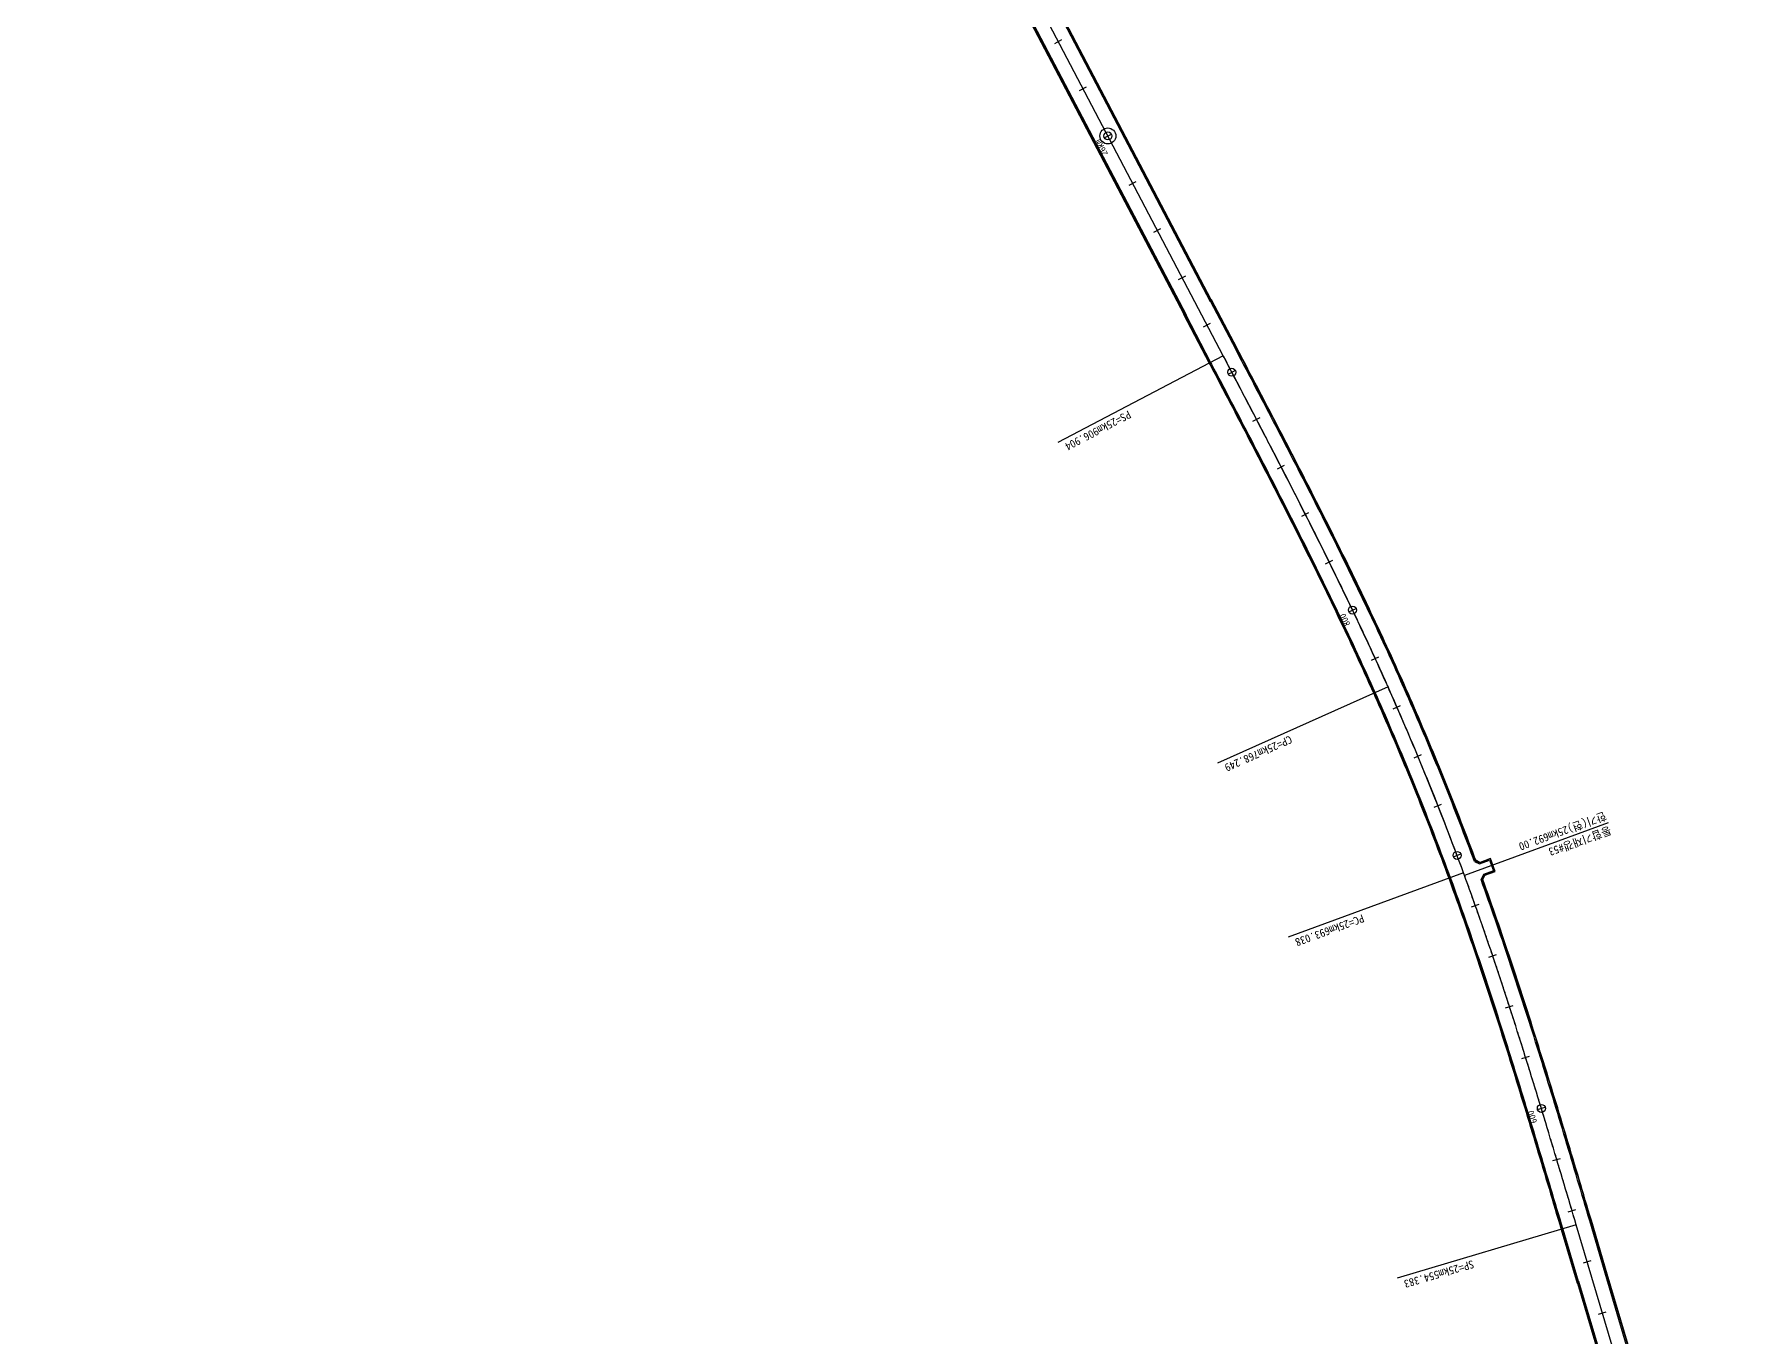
# Model space of a CAD drawing. Header units: millimetres. Extents: x 191137 to 192028, y 543444 to 545391.
# Drawn here: x 191340 to 191977, y 543928 to 544416 of the extents above; entities that cross this region are included whole.
import ezdxf

# ---------------------------------------------------------------- set-up
doc = ezdxf.new("R2010")
doc.units = ezdxf.units.MM
for name, color, linetype in [('A-01-2__km측점심볼', 7, 'Continuous'), ('A-01-2__곡선제원문자', 7, 'Continuous'), ('A-01-2__곡선제원인출선', 7, 'Continuous'), ('A-01-2__보조측점심볼', 7, 'Continuous'), ('A-01-2__선형', 7, 'Continuous'), ('A-01-2__선형중심선', 7, 'Continuous'), ('A-01-2__주측점심볼', 7, 'Continuous'), ('A-01-2__측점문자', 7, 'Continuous'), ('CS-CONC-MAJR', 2, 'Continuous'), ('CS-EXCV', 3, 'E-DIGLN01'), ('통합L', 1, 'Continuous'), ('통합기재갱hide', 1, 'Continuous'), ('통합기재갱T', 1, 'Continuous')]:
    doc.layers.add(name, color=color, linetype=linetype)
doc.styles.add('굴림체', font='GulimChe.ttf')
doc.linetypes.add('E-DIGLN01', pattern='A,0.9,-0.2,[19,kscals.shx,S=0.1,R=180,X=0,Y=0],0.9', length=2)

msp = doc.modelspace()

# ---------------------------------------------------------------- linework, layer by layer
at = {"layer": 'A-01-2__km측점심볼', "color": 1}
msp.add_circle((191743.09, 544377.98), 3, dxfattribs=at)
at = {"layer": 'A-01-2__곡선제원인출선', "color": 1}
for p, q in [((191786.34, 544295.54), (191724.35, 544263.02)), ((191848.14, 544171.45), (191784.23, 544142.89)), ((191876.45, 544101.78), (191810.74, 544077.66)), ((191918.73, 543969.75), (191851.63, 543949.81))]:
    msp.add_line(p, q, dxfattribs=at)
at = {"layer": 'A-01-2__보조측점심볼', "color": 1}
for p, q in [((191723.18, 544412.7), (191725.84, 544414.1)), ((191732.47, 544394.99), (191735.13, 544396.39)), ((191741.76, 544377.28), (191744.42, 544378.68)), ((191751.05, 544359.57), (191753.71, 544360.96)), ((191760.34, 544341.86), (191763, 544343.25)), ((191769.63, 544324.15), (191772.29, 544325.54)), ((191778.92, 544306.44), (191781.58, 544307.83)), ((191788.21, 544288.73), (191790.87, 544290.12)), ((191797.48, 544271.01), (191800.14, 544272.39)), ((191806.69, 544253.26), (191809.36, 544254.63)), ((191815.79, 544235.46), (191818.46, 544236.82)), ((191824.72, 544217.59), (191827.41, 544218.91)), ((191833.45, 544199.61), (191836.16, 544200.91)), ((191841.93, 544181.52), (191844.66, 544182.78)), ((191850.1, 544163.3), (191852.85, 544164.5)), ((191857.95, 544144.93), (191860.72, 544146.09)), ((191865.46, 544126.42), (191868.25, 544127.53)), ((191872.63, 544107.78), (191875.44, 544108.84)), ((191879.46, 544089.02), (191882.29, 544090.02)), ((191885.99, 544070.13), (191888.83, 544071.09)), ((191892.25, 544051.16), (191895.11, 544052.09)), ((191898.31, 544032.12), (191901.17, 544033.01)), ((191904.2, 544013.01), (191907.07, 544013.89)), ((191909.97, 543993.87), (191912.85, 543994.73)), ((191915.69, 543974.71), (191918.56, 543975.57)), ((191921.39, 543955.54), (191924.26, 543956.39)), ((191927.08, 543936.37), (191929.96, 543937.22))]:
    msp.add_line(p, q, dxfattribs=at)
at = {"layer": 'A-01-2__선형', "color": 1}
for p, q in [((191786.34, 544295.54), (191340.42, 545145.62)), ((191942.3, 543890.45), (191918.73, 543969.75))]:
    msp.add_line(p, q, dxfattribs=at)
for points in [[(191786.34, 544295.54), (191786.8, 544294.65), (191787.27, 544293.76), (191787.73, 544292.88), (191788.19, 544291.99), (191788.66, 544291.11), (191789.12, 544290.22), (191789.59, 544289.34), (191790.05, 544288.45), (191790.52, 544287.57), (191790.98, 544286.68), (191791.44, 544285.79), (191791.91, 544284.91), (191792.37, 544284.02), (191792.84, 544283.14), (191793.3, 544282.25), (191793.76, 544281.36), (191794.23, 544280.48), (191794.69, 544279.59), (191795.16, 544278.71), (191795.62, 544277.82), (191796.08, 544276.93), (191796.55, 544276.05), (191797.01, 544275.16), (191797.47, 544274.28), (191797.93, 544273.39), (191798.4, 544272.5), (191798.86, 544271.62), (191799.32, 544270.73), (191799.78, 544269.84), (191800.25, 544268.96), (191800.71, 544268.07), (191801.17, 544267.18), (191801.63, 544266.29), (191802.09, 544265.41), (191802.55, 544264.52), (191803.01, 544263.63), (191803.47, 544262.74), (191803.93, 544261.86), (191804.4, 544260.97), (191804.86, 544260.08), (191805.31, 544259.19), (191805.77, 544258.3), (191806.23, 544257.42), (191806.69, 544256.53), (191807.15, 544255.64), (191807.61, 544254.75), (191808.07, 544253.86), (191808.53, 544252.97), (191808.98, 544252.08), (191809.44, 544251.19), (191809.9, 544250.31), (191810.36, 544249.42), (191810.81, 544248.53), (191811.27, 544247.64), (191811.72, 544246.75), (191812.18, 544245.86), (191812.63, 544244.97), (191813.09, 544244.07), (191813.54, 544243.18), (191814, 544242.29), (191814.45, 544241.4), (191814.91, 544240.51), (191815.36, 544239.62), (191815.81, 544238.73), (191816.26, 544237.84), (191816.72, 544236.94), (191817.17, 544236.05), (191817.62, 544235.16), (191818.07, 544234.27), (191818.52, 544233.37), (191818.97, 544232.48), (191819.42, 544231.59), (191819.87, 544230.69), (191820.32, 544229.8), (191820.77, 544228.91), (191821.21, 544228.01), (191821.66, 544227.12), (191822.11, 544226.22), (191822.55, 544225.33), (191823, 544224.43), (191823.45, 544223.54), (191823.89, 544222.64), (191824.34, 544221.75), (191824.78, 544220.85), (191825.22, 544219.96), (191825.67, 544219.06), (191826.11, 544218.16), (191826.55, 544217.27), (191826.99, 544216.37), (191827.43, 544215.47), (191827.88, 544214.57), (191828.32, 544213.68), (191828.75, 544212.78), (191829.19, 544211.88), (191829.63, 544210.98), (191830.07, 544210.08), (191830.51, 544209.18), (191830.94, 544208.28), (191831.38, 544207.38), (191831.82, 544206.48), (191832.25, 544205.58), (191832.69, 544204.68), (191833.12, 544203.78), (191833.55, 544202.88), (191833.98, 544201.98), (191834.42, 544201.07), (191834.85, 544200.17), (191835.28, 544199.27), (191835.71, 544198.37), (191836.14, 544197.46), (191836.57, 544196.56), (191836.99, 544195.66), (191837.42, 544194.75), (191837.85, 544193.85), (191838.27, 544192.94), (191838.7, 544192.04), (191839.12, 544191.13), (191839.55, 544190.23), (191839.97, 544189.32), (191840.39, 544188.42), (191840.82, 544187.51), (191841.24, 544186.6), (191841.66, 544185.69), (191842.08, 544184.79), (191842.5, 544183.88), (191842.92, 544182.97), (191843.33, 544182.06), (191843.75, 544181.15), (191844.17, 544180.24), (191844.58, 544179.33), (191845, 544178.42), (191845.41, 544177.51), (191845.82, 544176.6), (191846.23, 544175.69), (191846.65, 544174.78), (191847.06, 544173.87), (191847.47, 544172.96), (191847.87, 544172.04), (191848.14, 544171.45)], [(191918.73, 543969.75), (191918.44, 543970.71), (191918.16, 543971.67), (191917.87, 543972.63), (191917.59, 543973.59), (191917.3, 543974.55), (191917.02, 543975.51), (191916.73, 543976.46), (191916.45, 543977.42), (191916.16, 543978.38), (191915.88, 543979.34), (191915.59, 543980.3), (191915.31, 543981.26), (191915.02, 543982.22), (191914.74, 543983.17), (191914.45, 543984.13), (191914.16, 543985.09), (191913.88, 543986.05), (191913.59, 543987.01), (191913.31, 543987.97), (191913.02, 543988.92), (191912.73, 543989.88), (191912.45, 543990.84), (191912.16, 543991.8), (191911.87, 543992.76), (191911.59, 543993.71), (191911.3, 543994.67), (191911.01, 543995.63), (191910.73, 543996.59), (191910.44, 543997.55), (191910.15, 543998.5), (191909.86, 543999.46), (191909.58, 544000.42), (191909.29, 544001.38), (191909, 544002.33), (191908.71, 544003.29), (191908.42, 544004.25), (191908.13, 544005.21), (191907.84, 544006.16), (191907.55, 544007.12), (191907.26, 544008.08), (191906.97, 544009.03), (191906.68, 544009.99), (191906.39, 544010.95), (191906.1, 544011.9), (191905.81, 544012.86), (191905.52, 544013.82), (191905.23, 544014.77), (191904.94, 544015.73), (191904.64, 544016.69), (191904.35, 544017.64), (191904.06, 544018.6), (191903.77, 544019.56), (191903.47, 544020.51), (191903.18, 544021.47), (191902.88, 544022.42), (191902.59, 544023.38), (191902.29, 544024.33), (191902, 544025.29), (191901.7, 544026.24), (191901.41, 544027.2), (191901.11, 544028.16), (191900.81, 544029.11), (191900.52, 544030.06), (191900.22, 544031.02), (191899.92, 544031.97), (191899.62, 544032.93), (191899.32, 544033.88), (191899.03, 544034.84), (191898.73, 544035.79), (191898.43, 544036.75), (191898.13, 544037.7), (191897.82, 544038.65), (191897.52, 544039.61), (191897.22, 544040.56), (191896.92, 544041.51), (191896.62, 544042.47), (191896.31, 544043.42), (191896.01, 544044.37), (191895.7, 544045.32), (191895.4, 544046.28), (191895.1, 544047.23), (191894.79, 544048.18), (191894.48, 544049.13), (191894.18, 544050.08), (191893.87, 544051.04), (191893.56, 544051.99), (191893.25, 544052.94), (191892.94, 544053.89), (191892.63, 544054.84), (191892.32, 544055.79), (191892.01, 544056.74), (191891.7, 544057.69), (191891.39, 544058.64), (191891.08, 544059.59), (191890.77, 544060.54), (191890.45, 544061.49), (191890.14, 544062.44), (191889.82, 544063.39), (191889.51, 544064.34), (191889.19, 544065.29), (191888.88, 544066.24), (191888.56, 544067.19), (191888.24, 544068.13), (191887.92, 544069.08), (191887.6, 544070.03), (191887.29, 544070.98), (191886.96, 544071.92), (191886.64, 544072.87), (191886.32, 544073.82), (191886, 544074.77), (191885.68, 544075.71), (191885.35, 544076.66), (191885.03, 544077.6), (191884.7, 544078.55), (191884.38, 544079.49), (191884.05, 544080.44), (191883.72, 544081.39), (191883.4, 544082.33), (191883.07, 544083.27), (191882.74, 544084.22), (191882.41, 544085.16), (191882.08, 544086.11), (191881.75, 544087.05), (191881.41, 544087.99), (191881.08, 544088.94), (191880.75, 544089.88), (191880.41, 544090.82), (191880.08, 544091.76), (191879.74, 544092.7), (191879.4, 544093.65), (191879.06, 544094.59), (191878.73, 544095.53), (191878.39, 544096.47), (191878.05, 544097.41), (191877.71, 544098.35), (191877.36, 544099.29), (191877.02, 544100.23), (191876.68, 544101.17), (191876.45, 544101.78)]]:
    msp.add_lwpolyline(points, dxfattribs=at)
msp.add_arc((190843.82, 543722.73), 1100, 20.15701, 24.07449, dxfattribs=at)
at = {"layer": 'A-01-2__선형중심선', "color": 1}
for p, q in [((191786.34, 544295.54), (191340.42, 545145.62)), ((191786.64, 544294.96), (191786.34, 544295.54)), ((191787.57, 544293.18), (191786.64, 544294.96)), ((191788.5, 544291.41), (191787.57, 544293.18)), ((191789.43, 544289.64), (191788.5, 544291.41)), ((191790.36, 544287.87), (191789.43, 544289.64)), ((191791.28, 544286.1), (191790.36, 544287.87)), ((191792.21, 544284.33), (191791.28, 544286.1)), ((191793.14, 544282.56), (191792.21, 544284.33)), ((191794.07, 544280.78), (191793.14, 544282.56)), ((191795, 544279.01), (191794.07, 544280.78)), ((191795.92, 544277.24), (191795, 544279.01)), ((191796.85, 544275.47), (191795.92, 544277.24)), ((191797.77, 544273.69), (191796.85, 544275.47)), ((191798.7, 544271.92), (191797.77, 544273.69)), ((191799.62, 544270.15), (191798.7, 544271.92)), ((191800.55, 544268.37), (191799.62, 544270.15)), ((191801.47, 544266.6), (191800.55, 544268.37)), ((191802.39, 544264.83), (191801.47, 544266.6)), ((191803.32, 544263.05), (191802.39, 544264.83)), ((191804.24, 544261.28), (191803.32, 544263.05)), ((191805.16, 544259.5), (191804.24, 544261.28)), ((191806.08, 544257.72), (191805.16, 544259.5)), ((191806.99, 544255.95), (191806.08, 544257.72)), ((191807.91, 544254.17), (191806.99, 544255.95)), ((191808.83, 544252.39), (191807.91, 544254.17)), ((191809.74, 544250.61), (191808.83, 544252.39)), ((191810.65, 544248.83), (191809.74, 544250.61)), ((191811.57, 544247.05), (191810.65, 544248.83)), ((191812.48, 544245.27), (191811.57, 544247.05)), ((191813.39, 544243.49), (191812.48, 544245.27)), ((191814.3, 544241.71), (191813.39, 544243.49)), ((191815.2, 544239.93), (191814.3, 544241.71)), ((191816.11, 544238.14), (191815.2, 544239.93)), ((191817.01, 544236.36), (191816.11, 544238.14)), ((191817.91, 544234.57), (191817.01, 544236.36)), ((191818.81, 544232.79), (191817.91, 544234.57)), ((191819.71, 544231), (191818.81, 544232.79)), ((191820.61, 544229.22), (191819.71, 544231)), ((191821.51, 544227.43), (191820.61, 544229.22)), ((191822.4, 544225.64), (191821.51, 544227.43)), ((191823.29, 544223.85), (191822.4, 544225.64)), ((191824.18, 544222.06), (191823.29, 544223.85)), ((191825.07, 544220.26), (191824.18, 544222.06)), ((191825.96, 544218.47), (191825.07, 544220.26)), ((191826.84, 544216.68), (191825.96, 544218.47)), ((191827.72, 544214.88), (191826.84, 544216.68)), ((191828.6, 544213.09), (191827.72, 544214.88)), ((191829.48, 544211.29), (191828.6, 544213.09)), ((191830.36, 544209.49), (191829.48, 544211.29)), ((191831.23, 544207.69), (191830.36, 544209.49)), ((191832.1, 544205.89), (191831.23, 544207.69)), ((191832.97, 544204.09), (191832.1, 544205.89)), ((191833.84, 544202.29), (191832.97, 544204.09)), ((191834.7, 544200.48), (191833.84, 544202.29)), ((191835.56, 544198.68), (191834.7, 544200.48)), ((191836.42, 544196.87), (191835.56, 544198.68)), ((191837.27, 544195.06), (191836.42, 544196.87)), ((191838.13, 544193.26), (191837.27, 544195.06)), ((191838.98, 544191.45), (191838.13, 544193.26)), ((191839.83, 544189.63), (191838.98, 544191.45)), ((191840.67, 544187.82), (191839.83, 544189.63)), ((191841.51, 544186.01), (191840.67, 544187.82)), ((191842.35, 544184.19), (191841.51, 544186.01)), ((191843.19, 544182.38), (191842.35, 544184.19)), ((191844.02, 544180.56), (191843.19, 544182.38)), ((191844.85, 544178.74), (191844.02, 544180.56)), ((191845.68, 544176.92), (191844.85, 544178.74)), ((191846.5, 544175.09), (191845.68, 544176.92)), ((191847.32, 544173.27), (191846.5, 544175.09)), ((191848.14, 544171.45), (191847.32, 544173.27)), ((191848.63, 544170.34), (191848.14, 544171.45)), ((191849.45, 544168.51), (191848.63, 544170.34)), ((191850.26, 544166.68), (191849.45, 544168.51)), ((191851.06, 544164.85), (191850.26, 544166.68)), ((191851.86, 544163.02), (191851.06, 544164.85)), ((191852.66, 544161.19), (191851.86, 544163.02)), ((191853.46, 544159.35), (191852.66, 544161.19)), ((191854.25, 544157.52), (191853.46, 544159.35)), ((191855.04, 544155.68), (191854.25, 544157.52)), ((191855.82, 544153.84), (191855.04, 544155.68)), ((191856.61, 544152), (191855.82, 544153.84)), ((191857.39, 544150.16), (191856.61, 544152)), ((191858.16, 544148.31), (191857.39, 544150.16)), ((191858.93, 544146.47), (191858.16, 544148.31)), ((191859.7, 544144.62), (191858.93, 544146.47)), ((191860.47, 544142.77), (191859.7, 544144.62)), ((191861.23, 544140.92), (191860.47, 544142.77)), ((191861.99, 544139.07), (191861.23, 544140.92)), ((191862.74, 544137.22), (191861.99, 544139.07)), ((191863.5, 544135.37), (191862.74, 544137.22)), ((191864.24, 544133.51), (191863.5, 544135.37)), ((191864.99, 544131.66), (191864.24, 544133.51)), ((191865.73, 544129.8), (191864.99, 544131.66)), ((191866.47, 544127.94), (191865.73, 544129.8)), ((191867.2, 544126.08), (191866.47, 544127.94)), ((191867.94, 544124.22), (191867.2, 544126.08)), ((191868.66, 544122.36), (191867.94, 544124.22)), ((191869.39, 544120.49), (191868.66, 544122.36)), ((191870.11, 544118.63), (191869.39, 544120.49)), ((191870.83, 544116.76), (191870.11, 544118.63)), ((191871.54, 544114.89), (191870.83, 544116.76)), ((191872.25, 544113.02), (191871.54, 544114.89)), ((191872.96, 544111.15), (191872.25, 544113.02)), ((191873.67, 544109.28), (191872.96, 544111.15)), ((191874.37, 544107.41), (191873.67, 544109.28)), ((191875.07, 544105.53), (191874.37, 544107.41)), ((191875.76, 544103.66), (191875.07, 544105.53)), ((191876.45, 544101.78), (191875.76, 544103.66)), ((191876.68, 544101.17), (191876.45, 544101.78)), ((191877.36, 544099.29), (191876.68, 544101.17)), ((191878.05, 544097.41), (191877.36, 544099.29)), ((191878.73, 544095.53), (191878.05, 544097.41)), ((191879.4, 544093.65), (191878.73, 544095.53)), ((191880.08, 544091.76), (191879.4, 544093.65)), ((191880.75, 544089.88), (191880.08, 544091.76)), ((191881.41, 544087.99), (191880.75, 544089.88)), ((191882.08, 544086.11), (191881.41, 544087.99)), ((191882.74, 544084.22), (191882.08, 544086.11)), ((191883.4, 544082.33), (191882.74, 544084.22)), ((191884.05, 544080.44), (191883.4, 544082.33)), ((191884.7, 544078.55), (191884.05, 544080.44)), ((191885.35, 544076.66), (191884.7, 544078.55)), ((191886, 544074.77), (191885.35, 544076.66)), ((191886.64, 544072.87), (191886, 544074.77)), ((191887.29, 544070.98), (191886.64, 544072.87)), ((191887.92, 544069.08), (191887.29, 544070.98)), ((191888.56, 544067.19), (191887.92, 544069.08)), ((191889.19, 544065.29), (191888.56, 544067.19)), ((191889.82, 544063.39), (191889.19, 544065.29)), ((191890.45, 544061.49), (191889.82, 544063.39)), ((191891.08, 544059.59), (191890.45, 544061.49)), ((191891.7, 544057.69), (191891.08, 544059.59)), ((191892.32, 544055.79), (191891.7, 544057.69)), ((191892.94, 544053.89), (191892.32, 544055.79)), ((191893.56, 544051.99), (191892.94, 544053.89)), ((191894.18, 544050.08), (191893.56, 544051.99)), ((191894.79, 544048.18), (191894.18, 544050.08)), ((191895.4, 544046.28), (191894.79, 544048.18)), ((191896.01, 544044.37), (191895.4, 544046.28)), ((191896.62, 544042.47), (191896.01, 544044.37)), ((191897.22, 544040.56), (191896.62, 544042.47)), ((191897.82, 544038.65), (191897.22, 544040.56)), ((191898.43, 544036.75), (191897.82, 544038.65)), ((191899.03, 544034.84), (191898.43, 544036.75)), ((191899.62, 544032.93), (191899.03, 544034.84)), ((191900.22, 544031.02), (191899.62, 544032.93)), ((191900.81, 544029.11), (191900.22, 544031.02)), ((191901.41, 544027.2), (191900.81, 544029.11)), ((191902, 544025.29), (191901.41, 544027.2)), ((191902.59, 544023.38), (191902, 544025.29)), ((191903.18, 544021.47), (191902.59, 544023.38)), ((191903.77, 544019.56), (191903.18, 544021.47)), ((191904.35, 544017.64), (191903.77, 544019.56)), ((191904.94, 544015.73), (191904.35, 544017.64)), ((191905.52, 544013.82), (191904.94, 544015.73)), ((191906.1, 544011.9), (191905.52, 544013.82)), ((191906.68, 544009.99), (191906.1, 544011.9)), ((191907.26, 544008.08), (191906.68, 544009.99)), ((191907.84, 544006.16), (191907.26, 544008.08)), ((191908.42, 544004.25), (191907.84, 544006.16)), ((191909, 544002.33), (191908.42, 544004.25)), ((191909.58, 544000.42), (191909, 544002.33)), ((191910.15, 543998.5), (191909.58, 544000.42)), ((191910.73, 543996.59), (191910.15, 543998.5)), ((191911.3, 543994.67), (191910.73, 543996.59)), ((191911.87, 543992.76), (191911.3, 543994.67)), ((191912.45, 543990.84), (191911.87, 543992.76)), ((191913.02, 543988.92), (191912.45, 543990.84)), ((191913.59, 543987.01), (191913.02, 543988.92)), ((191914.16, 543985.09), (191913.59, 543987.01)), ((191914.74, 543983.17), (191914.16, 543985.09)), ((191915.31, 543981.26), (191914.74, 543983.17)), ((191915.88, 543979.34), (191915.31, 543981.26)), ((191916.45, 543977.42), (191915.88, 543979.34)), ((191917.02, 543975.51), (191916.45, 543977.42)), ((191917.59, 543973.59), (191917.02, 543975.51)), ((191918.16, 543971.67), (191917.59, 543973.59)), ((191918.73, 543969.75), (191918.16, 543971.67)), ((191942.3, 543890.45), (191918.73, 543969.75))]:
    msp.add_line(p, q, dxfattribs=at)
at = {"layer": 'A-01-2__주측점심볼', "color": 1}
for centre in [(191743.09, 544377.98), (191789.54, 544289.42), (191834.81, 544200.26), (191874.03, 544108.31), (191905.63, 544013.45)]:
    msp.add_circle(centre, 1.5, dxfattribs=at)
at = {"layer": 'CS-CONC-MAJR', "flags": 128}
for points in [[(191688.09, 544471.65), (191772.4, 544310.92), (191772.31, 544310.87), (191781.64, 544293.07), (191781.95, 544292.49), (191782.88, 544290.72), (191783.8, 544288.95), (191784.73, 544287.18), (191785.66, 544285.41), (191786.59, 544283.64), (191787.52, 544281.87), (191788.45, 544280.1), (191789.37, 544278.33), (191790.3, 544276.56), (191791.23, 544274.79), (191792.15, 544273.01), (191793.08, 544271.24), (191794, 544269.47), (191794.92, 544267.7), (191795.85, 544265.93), (191796.77, 544264.16), (191797.69, 544262.38), (191798.61, 544260.61), (191799.53, 544258.84), (191800.45, 544257.06), (191801.37, 544255.29), (191802.28, 544253.52), (191803.2, 544251.74), (191804.11, 544249.97), (191805.03, 544248.19), (191805.94, 544246.42), (191806.85, 544244.64), (191807.76, 544242.86), (191808.67, 544241.08), (191809.57, 544239.31), (191810.48, 544237.53), (191811.38, 544235.75), (191812.28, 544233.97), (191813.18, 544232.19), (191814.08, 544230.41), (191814.98, 544228.62), (191815.87, 544226.84), (191816.77, 544225.06), (191817.66, 544223.27), (191818.55, 544221.49), (191819.44, 544219.7), (191820.32, 544217.91), (191821.2, 544216.13), (191822.09, 544214.34), (191822.97, 544212.55), (191823.84, 544210.76), (191824.72, 544208.97), (191825.59, 544207.17), (191826.46, 544205.38), (191827.33, 544203.59), (191828.19, 544201.79), (191829.06, 544200), (191829.92, 544198.2), (191830.78, 544196.4), (191831.63, 544194.6), (191832.48, 544192.8), (191833.33, 544191), (191834.18, 544189.2), (191835.02, 544187.39), (191835.87, 544185.59), (191836.7, 544183.78), (191837.54, 544181.97), (191838.37, 544180.16), (191839.2, 544178.35), (191840.03, 544176.54), (191840.85, 544174.73), (191841.67, 544172.91), (191842.49, 544171.1), (191843.3, 544169.28), (191843.79, 544168.18), (191844.6, 544166.36), (191845.41, 544164.54), (191846.21, 544162.72), (191847.01, 544160.9), (191847.8, 544159.07), (191848.59, 544157.25), (191849.38, 544155.42), (191850.17, 544153.59), (191850.95, 544151.76), (191851.73, 544149.93), (191852.5, 544148.1), (191853.27, 544146.26), (191854.04, 544144.43), (191854.81, 544142.59), (191855.57, 544140.75), (191856.33, 544138.91), (191857.08, 544137.07), (191857.83, 544135.22), (191858.58, 544133.38), (191859.33, 544131.53), (191860.07, 544129.69), (191860.81, 544127.84), (191861.54, 544125.99), (191862.27, 544124.14), (191863, 544122.29), (191863.73, 544120.43), (191864.45, 544118.58), (191865.17, 544116.72), (191865.88, 544114.86), (191866.59, 544113), (191867.3, 544111.14), (191868, 544109.28), (191868.71, 544107.42), (191869.4, 544105.56), (191870.1, 544103.69), (191870.79, 544101.82), (191871.48, 544099.95), (191871.7, 544099.34), (191872.38, 544097.47), (191873.06, 544095.6), (191873.74, 544093.73), (191874.41, 544091.86), (191875.08, 544089.98), (191875.75, 544088.11), (191876.42, 544086.23), (191877.08, 544084.35), (191877.73, 544082.47), (191878.39, 544080.59), (191879.04, 544078.71), (191879.69, 544076.82), (191880.34, 544074.94), (191880.98, 544073.06), (191881.62, 544071.17), (191882.26, 544069.28), (191882.9, 544067.39), (191883.53, 544065.5), (191884.17, 544063.61), (191884.79, 544061.72), (191885.42, 544059.83), (191886.04, 544057.94), (191886.67, 544056.04), (191887.29, 544054.15), (191887.9, 544052.25), (191888.52, 544050.36), (191889.13, 544048.46), (191889.74, 544046.56), (191890.35, 544044.66), (191890.96, 544042.76), (191891.56, 544040.86), (191892.17, 544038.96), (191892.77, 544037.06), (191893.37, 544035.16), (191893.97, 544033.25), (191894.56, 544031.35), (191895.16, 544029.44), (191895.75, 544027.54), (191896.34, 544025.63), (191896.93, 544023.73), (191897.52, 544021.82), (191898.11, 544019.91), (191898.7, 544018), (191899.28, 544016.09), (191899.87, 544014.18), (191900.45, 544012.27), (191901.03, 544010.36), (191901.61, 544008.45), (191902.19, 544006.54), (191902.77, 544004.63), (191903.35, 544002.72), (191903.92, 544000.81), (191904.5, 543998.89), (191905.08, 543996.98), (191905.65, 543995.07), (191906.22, 543993.15), (191906.8, 543991.24), (191907.37, 543989.32), (191907.94, 543987.41), (191908.51, 543985.49), (191909.08, 543983.58), (191909.66, 543981.66), (191910.23, 543979.74), (191910.8, 543977.83), (191911.37, 543975.91), (191911.94, 543974), (191912.51, 543972.08), (191913.08, 543970.16), (191913.65, 543968.24), (191919.45, 543948.71), (191919.55, 543948.73), (191931.51, 543908.47)], [(191688.2, 544470.57), (191771.86, 544311.09), (191771.77, 544311.04), (191781.29, 544292.89), (191781.59, 544292.31), (191782.52, 544290.54), (191783.45, 544288.77), (191784.38, 544287), (191785.31, 544285.22), (191786.24, 544283.45), (191787.16, 544281.68), (191788.09, 544279.91), (191789.02, 544278.14), (191789.94, 544276.37), (191790.87, 544274.6), (191791.8, 544272.83), (191792.72, 544271.06), (191793.65, 544269.29), (191794.57, 544267.51), (191795.49, 544265.74), (191796.41, 544263.97), (191797.34, 544262.2), (191798.26, 544260.43), (191799.18, 544258.65), (191800.09, 544256.88), (191801.01, 544255.11), (191801.93, 544253.33), (191802.84, 544251.56), (191803.76, 544249.78), (191804.67, 544248.01), (191805.58, 544246.23), (191806.49, 544244.46), (191807.4, 544242.68), (191808.31, 544240.9), (191809.22, 544239.12), (191810.12, 544237.35), (191811.02, 544235.57), (191811.92, 544233.79), (191812.82, 544232.01), (191813.72, 544230.23), (191814.62, 544228.44), (191815.51, 544226.66), (191816.41, 544224.88), (191817.3, 544223.09), (191818.19, 544221.31), (191819.08, 544219.52), (191819.96, 544217.74), (191820.85, 544215.95), (191821.73, 544214.16), (191822.61, 544212.37), (191823.48, 544210.58), (191824.36, 544208.79), (191825.23, 544207), (191826.1, 544205.21), (191826.97, 544203.41), (191827.83, 544201.62), (191828.7, 544199.82), (191829.56, 544198.03), (191830.41, 544196.23), (191831.27, 544194.43), (191832.12, 544192.63), (191832.97, 544190.83), (191833.82, 544189.03), (191834.66, 544187.22), (191835.5, 544185.42), (191836.34, 544183.61), (191837.18, 544181.8), (191838.01, 544180), (191838.84, 544178.19), (191839.66, 544176.38), (191840.49, 544174.56), (191841.31, 544172.75), (191842.12, 544170.94), (191842.94, 544169.12), (191843.43, 544168.02), (191844.24, 544166.2), (191845.04, 544164.38), (191845.84, 544162.56), (191846.64, 544160.74), (191847.43, 544158.91), (191848.23, 544157.09), (191849.01, 544155.26), (191849.8, 544153.43), (191850.58, 544151.6), (191851.36, 544149.77), (191852.13, 544147.94), (191852.9, 544146.11), (191853.67, 544144.27), (191854.44, 544142.43), (191855.2, 544140.6), (191855.96, 544138.76), (191856.71, 544136.92), (191857.46, 544135.07), (191858.21, 544133.23), (191858.96, 544131.38), (191859.7, 544129.54), (191860.44, 544127.69), (191861.17, 544125.84), (191861.9, 544123.99), (191862.63, 544122.14), (191863.35, 544120.29), (191864.07, 544118.43), (191864.79, 544116.58), (191865.51, 544114.72), (191866.22, 544112.86), (191866.93, 544111), (191867.63, 544109.14), (191868.33, 544107.28), (191869.03, 544105.42), (191869.72, 544103.55), (191870.41, 544101.68), (191871.1, 544099.82), (191871.32, 544099.21), (191872.01, 544097.34), (191872.69, 544095.47), (191873.36, 544093.59), (191874.04, 544091.72), (191874.71, 544089.85), (191875.37, 544087.97), (191876.04, 544086.1), (191876.7, 544084.22), (191877.36, 544082.34), (191878.01, 544080.46), (191878.66, 544078.58), (191879.31, 544076.69), (191879.96, 544074.81), (191880.6, 544072.93), (191881.25, 544071.04), (191881.88, 544069.15), (191882.52, 544067.27), (191883.15, 544065.38), (191883.79, 544063.49), (191884.41, 544061.6), (191885.04, 544059.7), (191885.66, 544057.81), (191886.29, 544055.92), (191886.91, 544054.02), (191887.52, 544052.13), (191888.14, 544050.23), (191888.75, 544048.33), (191889.36, 544046.44), (191889.97, 544044.54), (191890.58, 544042.64), (191891.18, 544040.74), (191891.79, 544038.84), (191892.39, 544036.94), (191892.99, 544035.04), (191893.59, 544033.13), (191894.18, 544031.23), (191894.78, 544029.32), (191895.37, 544027.42), (191895.96, 544025.51), (191896.55, 544023.61), (191897.14, 544021.7), (191897.73, 544019.79), (191898.32, 544017.89), (191898.9, 544015.98), (191899.48, 544014.07), (191900.07, 544012.16), (191900.65, 544010.25), (191901.23, 544008.34), (191901.81, 544006.43), (191902.39, 544004.51), (191902.96, 544002.6), (191903.54, 544000.69), (191904.12, 543998.78), (191904.69, 543996.86), (191905.27, 543994.95), (191905.84, 543993.04), (191906.41, 543991.12), (191906.99, 543989.21), (191907.56, 543987.29), (191908.13, 543985.38), (191908.7, 543983.46), (191909.27, 543981.55), (191909.84, 543979.63), (191910.41, 543977.71), (191910.98, 543975.8), (191911.55, 543973.88), (191912.12, 543971.96), (191912.69, 543970.05), (191913.26, 543968.13), (191919.18, 543948.21), (191919.28, 543948.24), (191931.02, 543908.74)], [(191880.54, 544106.01), (191880.03, 544107.38), (191879.33, 544109.26), (191878.63, 544111.14), (191877.92, 544113.03), (191877.21, 544114.9), (191876.5, 544116.78), (191875.78, 544118.66), (191875.06, 544120.54), (191874.33, 544122.41), (191873.6, 544124.28), (191872.87, 544126.15), (191872.14, 544128.02), (191871.4, 544129.89), (191870.65, 544131.76), (191869.91, 544133.63), (191869.16, 544135.49), (191868.41, 544137.36), (191867.65, 544139.22), (191866.89, 544141.08), (191866.13, 544142.94), (191865.37, 544144.8), (191864.6, 544146.65), (191863.82, 544148.51), (191863.05, 544150.36), (191862.27, 544152.21), (191861.49, 544154.07), (191860.7, 544155.92), (191859.91, 544157.76), (191859.12, 544159.61), (191858.32, 544161.46), (191857.52, 544163.3), (191856.72, 544165.14), (191855.91, 544166.98), (191855.1, 544168.82), (191854.29, 544170.66), (191853.48, 544172.5), (191852.98, 544173.61), (191852.16, 544175.44), (191851.33, 544177.27), (191850.51, 544179.1), (191849.68, 544180.93), (191848.84, 544182.76), (191848.01, 544184.59), (191847.17, 544186.41), (191846.32, 544188.24), (191845.48, 544190.06), (191844.63, 544191.88), (191843.78, 544193.7), (191842.92, 544195.51), (191842.07, 544197.33), (191841.21, 544199.14), (191840.35, 544200.96), (191839.48, 544202.77), (191838.61, 544204.58), (191837.75, 544206.39), (191836.87, 544208.2), (191836, 544210), (191835.12, 544211.81), (191834.24, 544213.61), (191833.36, 544215.42), (191832.48, 544217.22), (191831.6, 544219.02), (191830.71, 544220.82), (191829.82, 544222.62), (191828.93, 544224.41), (191828.04, 544226.21), (191827.14, 544228), (191826.25, 544229.8), (191825.35, 544231.59), (191824.45, 544233.38), (191823.55, 544235.17), (191822.65, 544236.96), (191821.74, 544238.75), (191820.84, 544240.54), (191819.93, 544242.33), (191819.02, 544244.11), (191818.11, 544245.9), (191817.2, 544247.68), (191816.28, 544249.47), (191815.37, 544251.25), (191814.46, 544253.03), (191813.54, 544254.81), (191812.62, 544256.6), (191811.7, 544258.38), (191810.78, 544260.16), (191809.86, 544261.93), (191808.94, 544263.71), (191808.02, 544265.49), (191807.1, 544267.27), (191806.17, 544269.04), (191805.25, 544270.82), (191804.32, 544272.6), (191803.4, 544274.37), (191802.47, 544276.15), (191801.55, 544277.92), (191800.62, 544279.69), (191799.69, 544281.47), (191798.76, 544283.24), (191797.84, 544285.01), (191796.91, 544286.79), (191795.98, 544288.56), (191795.05, 544290.33), (191794.12, 544292.1), (191793.19, 544293.87), (191792.26, 544295.65), (191791.33, 544297.42), (191791.03, 544298), (191781.69, 544315.79), (191781.61, 544315.75), (191714.53, 544443.62)], [(191941.48, 543911.44), (191929.52, 543951.7), (191929.61, 543951.73), (191923.81, 543971.26), (191923.24, 543973.18), (191922.67, 543975.1), (191922.1, 543977.02), (191921.53, 543978.93), (191920.96, 543980.85), (191920.39, 543982.77), (191919.81, 543984.69), (191919.24, 543986.6), (191918.67, 543988.52), (191918.1, 543990.44), (191917.53, 543992.36), (191916.95, 543994.27), (191916.38, 543996.19), (191915.8, 543998.11), (191915.23, 544000.03), (191914.65, 544001.94), (191914.07, 544003.86), (191913.5, 544005.78), (191912.92, 544007.7), (191912.34, 544009.61), (191911.76, 544011.53), (191911.17, 544013.45), (191910.59, 544015.36), (191910.01, 544017.28), (191909.42, 544019.19), (191908.83, 544021.11), (191908.24, 544023.02), (191907.65, 544024.94), (191907.06, 544026.85), (191906.47, 544028.77), (191905.88, 544030.68), (191905.28, 544032.6), (191904.68, 544034.51), (191904.08, 544036.42), (191903.48, 544038.33), (191902.88, 544040.25), (191902.27, 544042.16), (191901.67, 544044.07), (191901.06, 544045.98), (191900.45, 544047.89), (191899.84, 544049.8), (191899.22, 544051.71), (191898.6, 544053.62), (191897.98, 544055.53), (191897.36, 544057.44), (191896.74, 544059.34), (191896.11, 544061.25), (191895.49, 544063.16), (191894.85, 544065.06), (191894.22, 544066.96), (191893.59, 544068.87), (191892.95, 544070.77), (191892.31, 544072.67), (191891.66, 544074.57), (191891.02, 544076.48), (191890.37, 544078.38), (191889.72, 544080.27), (191889.06, 544082.17), (191888.4, 544084.07), (191887.74, 544085.97), (191887.08, 544087.86), (191886.41, 544089.76), (191885.74, 544091.65), (191885.07, 544093.54), (191884.39, 544095.43), (191883.71, 544097.32), (191883.03, 544099.21), (191883.02, 544099.24)]]:
    msp.add_lwpolyline(points, dxfattribs=at)
at = {"layer": 'CS-CONC-MAJR'}
for points in [[(191714.96, 544443.66), (191781.77, 544316.29), (191781.86, 544316.33), (191791.38, 544298.18), (191791.69, 544297.6), (191792.62, 544295.83), (191793.55, 544294.06), (191794.48, 544292.29), (191795.4, 544290.52), (191796.33, 544288.75), (191797.26, 544286.97), (191798.19, 544285.2), (191799.12, 544283.43), (191800.05, 544281.65), (191800.97, 544279.88), (191801.9, 544278.11), (191802.83, 544276.33), (191803.75, 544274.56), (191804.68, 544272.78), (191805.6, 544271.01), (191806.53, 544269.23), (191807.45, 544267.45), (191808.38, 544265.67), (191809.3, 544263.9), (191810.22, 544262.12), (191811.14, 544260.34), (191812.06, 544258.56), (191812.98, 544256.78), (191813.89, 544255), (191814.81, 544253.22), (191815.73, 544251.43), (191816.64, 544249.65), (191817.55, 544247.87), (191818.47, 544246.08), (191819.38, 544244.29), (191820.28, 544242.51), (191821.19, 544240.72), (191822.1, 544238.93), (191823, 544237.14), (191823.91, 544235.35), (191824.81, 544233.56), (191825.71, 544231.77), (191826.6, 544229.98), (191827.5, 544228.18), (191828.4, 544226.39), (191829.29, 544224.59), (191830.18, 544222.79), (191831.07, 544220.99), (191831.96, 544219.19), (191832.84, 544217.39), (191833.72, 544215.59), (191834.6, 544213.79), (191835.48, 544211.98), (191836.36, 544210.18), (191837.23, 544208.37), (191838.11, 544206.56), (191838.97, 544204.75), (191839.84, 544202.94), (191840.71, 544201.13), (191841.57, 544199.32), (191842.43, 544197.5), (191843.29, 544195.68), (191844.14, 544193.87), (191844.99, 544192.05), (191845.84, 544190.23), (191846.69, 544188.4), (191847.53, 544186.58), (191848.37, 544184.75), (191849.21, 544182.93), (191850.04, 544181.1), (191850.87, 544179.27), (191851.7, 544177.44), (191852.52, 544175.6), (191853.35, 544173.77), (191853.84, 544172.66), (191854.66, 544170.82), (191855.47, 544168.98), (191856.28, 544167.14), (191857.09, 544165.3), (191857.89, 544163.46), (191858.69, 544161.61), (191859.49, 544159.77), (191860.28, 544157.92), (191861.07, 544156.07), (191861.85, 544154.22), (191862.64, 544152.37), (191863.42, 544150.52), (191864.19, 544148.66), (191864.97, 544146.81), (191865.74, 544144.95), (191866.5, 544143.09), (191867.26, 544141.23), (191868.02, 544139.37), (191868.78, 544137.51), (191869.53, 544135.64), (191870.28, 544133.78), (191871.03, 544131.91), (191871.77, 544130.04), (191872.51, 544128.17), (191873.24, 544126.3), (191873.97, 544124.43), (191874.7, 544122.55), (191875.43, 544120.68), (191876.15, 544118.8), (191876.87, 544116.93), (191877.58, 544115.05), (191878.3, 544113.17), (191879, 544111.28), (191879.71, 544109.4), (191880.41, 544107.52), (191880.86, 544106.3)], [(191883.45, 544099.23), (191884.09, 544097.46), (191884.77, 544095.57), (191885.44, 544093.68), (191886.12, 544091.78), (191886.79, 544089.89), (191887.46, 544087.99), (191888.12, 544086.1), (191888.78, 544084.2), (191889.44, 544082.3), (191890.09, 544080.4), (191890.75, 544078.5), (191891.4, 544076.6), (191892.04, 544074.7), (191892.69, 544072.8), (191893.33, 544070.9), (191893.97, 544069), (191894.6, 544067.09), (191895.23, 544065.19), (191895.87, 544063.28), (191896.49, 544061.37), (191897.12, 544059.47), (191897.74, 544057.56), (191898.37, 544055.65), (191898.98, 544053.74), (191899.6, 544051.83), (191900.22, 544049.92), (191900.83, 544048.01), (191901.44, 544046.1), (191902.05, 544044.19), (191902.66, 544042.28), (191903.26, 544040.37), (191903.86, 544038.45), (191904.46, 544036.54), (191905.06, 544034.63), (191905.66, 544032.71), (191906.26, 544030.8), (191906.85, 544028.89), (191907.45, 544026.97), (191908.04, 544025.06), (191908.63, 544023.14), (191909.22, 544021.23), (191909.8, 544019.31), (191910.39, 544017.39), (191910.97, 544015.48), (191911.56, 544013.56), (191912.14, 544011.64), (191912.72, 544009.73), (191913.3, 544007.81), (191913.88, 544005.89), (191914.46, 544003.98), (191915.03, 544002.06), (191915.61, 544000.14), (191916.19, 543998.22), (191916.76, 543996.31), (191917.34, 543994.39), (191917.91, 543992.47), (191918.48, 543990.55), (191919.05, 543988.64), (191919.63, 543986.72), (191920.2, 543984.8), (191920.77, 543982.88), (191921.34, 543980.97), (191921.91, 543979.05), (191922.48, 543977.13), (191923.05, 543975.21), (191923.62, 543973.3), (191924.19, 543971.38), (191930.11, 543951.46), (191930.02, 543951.43), (191941.75, 543911.94)]]:
    msp.add_lwpolyline(points, dxfattribs=at)
at = {"layer": 'CS-CONC-MAJR', "linetype": 'Continuous', "ltscale": 0.02}
for points in [[(191880.54, 544106.01), (191882.46, 544105.11), (191886.25, 544106.5), (191887.69, 544102.55), (191883.9, 544101.17), (191883.02, 544099.24)], [(191883.45, 544099.23), (191884.22, 544100.91), (191888.19, 544102.36), (191886.51, 544106.96), (191882.54, 544105.51), (191880.86, 544106.3)]]:
    msp.add_lwpolyline(points, dxfattribs=at)
at = {"layer": 'CS-EXCV', "ltscale": 8, "flags": 128}
for points in [[(191688.13, 544470.26), (191771.59, 544311.17), (191771.5, 544311.12), (191781.11, 544292.8), (191781.42, 544292.22), (191782.34, 544290.44), (191783.27, 544288.67), (191784.2, 544286.9), (191785.13, 544285.13), (191786.06, 544283.36), (191786.99, 544281.59), (191787.91, 544279.82), (191788.84, 544278.05), (191789.77, 544276.28), (191790.69, 544274.51), (191791.62, 544272.74), (191792.54, 544270.97), (191793.47, 544269.19), (191794.39, 544267.42), (191795.31, 544265.65), (191796.24, 544263.88), (191797.16, 544262.11), (191798.08, 544260.33), (191799, 544258.56), (191799.92, 544256.79), (191800.83, 544255.01), (191801.75, 544253.24), (191802.67, 544251.47), (191803.58, 544249.69), (191804.49, 544247.92), (191805.4, 544246.14), (191806.31, 544244.37), (191807.22, 544242.59), (191808.13, 544240.81), (191809.04, 544239.03), (191809.94, 544237.26), (191810.84, 544235.48), (191811.75, 544233.7), (191812.65, 544231.92), (191813.54, 544230.14), (191814.44, 544228.36), (191815.34, 544226.57), (191816.23, 544224.79), (191817.12, 544223), (191818.01, 544221.22), (191818.9, 544219.43), (191819.78, 544217.65), (191820.67, 544215.86), (191821.55, 544214.07), (191822.43, 544212.28), (191823.3, 544210.49), (191824.18, 544208.7), (191825.05, 544206.91), (191825.92, 544205.12), (191826.79, 544203.33), (191827.65, 544201.53), (191828.52, 544199.74), (191829.38, 544197.94), (191830.23, 544196.14), (191831.09, 544194.34), (191831.94, 544192.54), (191832.79, 544190.74), (191833.64, 544188.94), (191834.48, 544187.14), (191835.32, 544185.33), (191836.16, 544183.53), (191837, 544181.72), (191837.83, 544179.91), (191838.66, 544178.1), (191839.48, 544176.29), (191840.31, 544174.48), (191841.13, 544172.67), (191841.94, 544170.85), (191842.76, 544169.04), (191843.24, 544167.94), (191844.05, 544166.12), (191844.86, 544164.3), (191845.66, 544162.48), (191846.46, 544160.66), (191847.25, 544158.83), (191848.04, 544157.01), (191848.83, 544155.18), (191849.62, 544153.36), (191850.4, 544151.53), (191851.17, 544149.69), (191851.95, 544147.86), (191852.72, 544146.03), (191853.49, 544144.19), (191854.25, 544142.36), (191855.01, 544140.52), (191855.77, 544138.68), (191856.53, 544136.84), (191857.28, 544135), (191858.03, 544133.15), (191858.77, 544131.31), (191859.51, 544129.46), (191860.25, 544127.62), (191860.98, 544125.77), (191861.72, 544123.92), (191862.44, 544122.07), (191863.17, 544120.21), (191863.89, 544118.36), (191864.61, 544116.5), (191865.32, 544114.65), (191866.03, 544112.79), (191866.74, 544110.93), (191867.44, 544109.07), (191868.14, 544107.21), (191868.84, 544105.35), (191869.53, 544103.48), (191870.23, 544101.62), (191870.91, 544099.75), (191871.14, 544099.14), (191871.82, 544097.27), (191872.5, 544095.4), (191873.18, 544093.53), (191873.85, 544091.65), (191874.52, 544089.78), (191875.19, 544087.91), (191875.85, 544086.03), (191876.51, 544084.15), (191877.17, 544082.27), (191877.82, 544080.39), (191878.48, 544078.51), (191879.12, 544076.63), (191879.77, 544074.75), (191880.42, 544072.86), (191881.06, 544070.98), (191881.7, 544069.09), (191882.33, 544067.2), (191882.96, 544065.31), (191883.6, 544063.42), (191884.22, 544061.53), (191884.85, 544059.64), (191885.47, 544057.75), (191886.1, 544055.86), (191886.72, 544053.96), (191887.33, 544052.07), (191887.95, 544050.17), (191888.56, 544048.27), (191889.17, 544046.38), (191889.78, 544044.48), (191890.39, 544042.58), (191890.99, 544040.68), (191891.6, 544038.78), (191892.2, 544036.88), (191892.8, 544034.98), (191893.4, 544033.07), (191893.99, 544031.17), (191894.59, 544029.27), (191895.18, 544027.36), (191895.77, 544025.45), (191896.36, 544023.55), (191896.95, 544021.64), (191897.54, 544019.73), (191898.12, 544017.83), (191898.71, 544015.92), (191899.29, 544014.01), (191899.88, 544012.1), (191900.46, 544010.19), (191901.04, 544008.28), (191901.62, 544006.37), (191902.2, 544004.46), (191902.77, 544002.54), (191903.35, 544000.63), (191903.93, 543998.72), (191904.5, 543996.81), (191905.08, 543994.89), (191905.65, 543992.98), (191906.22, 543991.06), (191906.79, 543989.15), (191907.37, 543987.24), (191907.94, 543985.32), (191908.51, 543983.41), (191909.08, 543981.49), (191909.65, 543979.57), (191910.22, 543977.66), (191910.79, 543975.74), (191911.36, 543973.82), (191911.93, 543971.91), (191912.5, 543969.99), (191913.07, 543968.07), (191919.05, 543947.96), (191919.14, 543947.99), (191930.77, 543908.88), (191930.56, 543908.82), (191936.53, 543888.73), (191936.69, 543888.2), (191937.25, 543886.28), (191937.82, 543884.37), (191938.39, 543882.45), (191938.96, 543880.54), (191939.53, 543878.62), (191940.09, 543876.71), (191940.66, 543874.79), (191941.22, 543872.88), (191941.78, 543870.97), (191942.34, 543869.05), (191942.89, 543867.13), (191943.45, 543865.22), (191944, 543863.31), (191944.55, 543861.39), (191945.09, 543859.48), (191945.63, 543857.56), (191946.17, 543855.65), (191946.71, 543853.73), (191947.24, 543851.82), (191947.76, 543849.9), (191948.28, 543847.98), (191948.8, 543846.07), (191949.32, 543844.15), (191949.82, 543842.23), (191950.33, 543840.31), (191950.83, 543838.39), (191951.32, 543836.47), (191951.8, 543834.55), (191952.29, 543832.62), (191952.76, 543830.7), (191953.23, 543828.78), (191953.69, 543826.85), (191954.15, 543824.93), (191954.59, 543823), (191955.04, 543821.07), (191955.47, 543819.14), (191955.9, 543817.21), (191956.32, 543815.28), (191956.73, 543813.35), (191957.13, 543811.41), (191957.52, 543809.48), (191957.91, 543807.54), (191958.29, 543805.61), (191958.66, 543803.67), (191959.02, 543801.73), (191959.37, 543799.79), (191959.71, 543797.85), (191960.04, 543795.91), (191960.36, 543793.96), (191960.67, 543792.02), (191960.97, 543790.07), (191961.27, 543788.13), (191961.55, 543786.18), (191961.82, 543784.23), (191962.08, 543782.28), (191962.32, 543780.33), (191962.56, 543778.38), (191962.79, 543776.43), (191963, 543774.48), (191963.2, 543772.53), (191963.39, 543770.57), (191963.57, 543768.62), (191963.74, 543766.66), (191963.84, 543765.37), (191963.99, 543763.42), (191964.12, 543761.46), (191964.24, 543759.51), (191964.34, 543757.55), (191964.44, 543755.59), (191964.52, 543753.63), (191964.58, 543751.67), (191964.64, 543749.71), (191964.68, 543747.76), (191964.71, 543745.8), (191964.72, 543743.84), (191964.72, 543741.88), (191964.71, 543739.92), (191964.69, 543737.96), (191964.65, 543736), (191964.6, 543734.04), (191964.54, 543732.08), (191964.46, 543730.12), (191964.37, 543728.16), (191964.27, 543726.21), (191964.15, 543724.25), (191964.02, 543722.29), (191963.88, 543720.34), (191963.72, 543718.38), (191963.56, 543716.43), (191963.38, 543714.48), (191963.18, 543712.53), (191962.97, 543710.58), (191962.75, 543708.63), (191962.52, 543706.69), (191962.28, 543704.74), (191962.02, 543702.8), (191961.74, 543700.86), (191961.46, 543698.92), (191961.16, 543696.98), (191960.85, 543695.05), (191960.53, 543693.12), (191960.19, 543691.19), (191959.84, 543689.26), (191959.48, 543687.33), (191959.1, 543685.41), (191958.72, 543683.49), (191958.32, 543681.57), (191957.9, 543679.65), (191957.48, 543677.74), (191957.04, 543675.83), (191956.59, 543673.92), (191956.12, 543672.02), (191955.65, 543670.12), (191955.16, 543668.22), (191954.65, 543666.32), (191954.14, 543664.43), (191953.61, 543662.55), (191953.07, 543660.66), (191952.52, 543658.78), (191951.95, 543656.9), (191951.38, 543655.03), (191950.79, 543653.16), (191950.18, 543651.3), (191949.57, 543649.44), (191948.94, 543647.58), (191948.3, 543645.73), (191947.65, 543643.88), (191946.98, 543642.04), (191946.31, 543640.2), (191945.62, 543638.36), (191944.92, 543636.53), (191944.2, 543634.71), (191943.48, 543632.88), (191943.28, 543632.39), (191942.53, 543630.56), (191941.78, 543628.75), (191941.02, 543626.94), (191940.24, 543625.14), (191939.46, 543623.34), (191938.66, 543621.54), (191937.85, 543619.75), (191937.04, 543617.96), (191936.21, 543616.18), (191935.37, 543614.4), (191934.52, 543612.62), (191933.67, 543610.85), (191932.8, 543609.08), (191931.92, 543607.32), (191931.04, 543605.56), (191930.14, 543603.8), (191929.24, 543602.05), (191928.33, 543600.3), (191927.41, 543598.56), (191926.48, 543596.82), (191925.55, 543595.08), (191924.6, 543593.35), (191923.65, 543591.62), (191922.69, 543589.89), (191921.72, 543588.17), (191920.75, 543586.45), (191919.77, 543584.73), (191918.78, 543583.02), (191917.79, 543581.31), (191916.79, 543579.6), (191915.78, 543577.9), (191914.77, 543576.2), (191913.75, 543574.5), (191912.72, 543572.8), (191911.69, 543571.11), (191910.66, 543569.42), (191909.62, 543567.73), (191908.57, 543566.04), (191907.52, 543564.36), (191906.47, 543562.68), (191905.41, 543561), (191904.34, 543559.32), (191903.27, 543557.65), (191902.2, 543555.97), (191901.13, 543554.3), (191900.05, 543552.63), (191898.97, 543550.96), (191897.88, 543549.29), (191896.79, 543547.62), (191895.7, 543545.96), (191894.61, 543544.29), (191893.51, 543542.63), (191892.41, 543540.97), (191891.32, 543539.31), (191890.21, 543537.64), (191889.11, 543535.98), (191888, 543534.32), (191886.89, 543532.66), (191885.79, 543531), (191884.68, 543529.33), (191883.57, 543527.67), (191882.45, 543526.01), (191881.34, 543524.35), (191869.77, 543507.05), (191869.95, 543506.93), (191832.32, 543450.65)], [(191881.02, 544106.45), (191880.6, 544107.59), (191879.9, 544109.47), (191879.19, 544111.36), (191878.48, 544113.24), (191877.77, 544115.12), (191877.06, 544117), (191876.34, 544118.87), (191875.62, 544120.75), (191874.89, 544122.63), (191874.16, 544124.5), (191873.43, 544126.37), (191872.69, 544128.24), (191871.95, 544130.11), (191871.21, 544131.98), (191870.47, 544133.85), (191869.72, 544135.72), (191868.96, 544137.58), (191868.21, 544139.44), (191867.45, 544141.31), (191866.69, 544143.17), (191865.92, 544145.03), (191865.15, 544146.88), (191864.38, 544148.74), (191863.6, 544150.59), (191862.82, 544152.45), (191862.04, 544154.3), (191861.25, 544156.15), (191860.46, 544158), (191859.67, 544159.85), (191858.87, 544161.69), (191858.07, 544163.54), (191857.27, 544165.38), (191856.46, 544167.22), (191855.65, 544169.06), (191854.84, 544170.9), (191854.02, 544172.74), (191853.53, 544173.85), (191852.71, 544175.69), (191851.88, 544177.52), (191851.05, 544179.35), (191850.22, 544181.18), (191849.39, 544183.01), (191848.55, 544184.84), (191847.71, 544186.66), (191846.87, 544188.49), (191846.02, 544190.31), (191845.17, 544192.13), (191844.32, 544193.95), (191843.47, 544195.77), (191842.61, 544197.59), (191841.75, 544199.4), (191840.89, 544201.21), (191840.02, 544203.03), (191839.16, 544204.84), (191838.29, 544206.65), (191837.41, 544208.46), (191836.54, 544210.26), (191835.66, 544212.07), (191834.78, 544213.88), (191833.9, 544215.68), (191833.02, 544217.48), (191832.14, 544219.28), (191831.25, 544221.08), (191830.36, 544222.88), (191829.47, 544224.68), (191828.57, 544226.48), (191827.68, 544228.27), (191826.78, 544230.07), (191825.89, 544231.86), (191824.99, 544233.65), (191824.09, 544235.44), (191823.18, 544237.23), (191822.28, 544239.02), (191821.37, 544240.81), (191820.46, 544242.6), (191819.55, 544244.38), (191818.64, 544246.17), (191817.73, 544247.96), (191816.82, 544249.74), (191815.9, 544251.52), (191814.99, 544253.31), (191814.07, 544255.09), (191813.16, 544256.87), (191812.24, 544258.65), (191811.32, 544260.43), (191810.4, 544262.21), (191809.48, 544263.99), (191808.55, 544265.77), (191807.63, 544267.54), (191806.71, 544269.32), (191805.78, 544271.1), (191804.86, 544272.87), (191803.93, 544274.65), (191803.01, 544276.42), (191802.08, 544278.2), (191801.15, 544279.97), (191800.22, 544281.75), (191799.3, 544283.52), (191798.37, 544285.29), (191797.44, 544287.07), (191796.51, 544288.84), (191795.58, 544290.61), (191794.65, 544292.38), (191793.72, 544294.15), (191792.79, 544295.93), (191791.87, 544297.7), (191791.56, 544298.28), (191781.95, 544316.6), (191781.86, 544316.56), (191715.18, 544443.68)], [(191883.67, 544099.22), (191884.42, 544100.85), (191888.34, 544102.29), (191886.58, 544107.12), (191882.65, 544105.68), (191881.02, 544106.45)], [(191976.66, 543734.75), (191976.69, 543735.73), (191976.73, 543737.77), (191976.75, 543739.81), (191976.76, 543741.85), (191976.76, 543743.89), (191976.75, 543745.93), (191976.72, 543747.97), (191976.68, 543750.01), (191976.62, 543752.04), (191976.55, 543754.08), (191976.47, 543756.12), (191976.37, 543758.16), (191976.26, 543760.2), (191976.13, 543762.23), (191976, 543764.27), (191975.85, 543766.3), (191975.74, 543767.65), (191975.57, 543769.68), (191975.38, 543771.7), (191975.18, 543773.73), (191974.97, 543775.76), (191974.75, 543777.78), (191974.52, 543779.8), (191974.27, 543781.82), (191974.01, 543783.84), (191973.75, 543785.85), (191973.47, 543787.87), (191973.18, 543789.88), (191972.88, 543791.89), (191972.57, 543793.9), (191972.24, 543795.9), (191971.91, 543797.9), (191971.57, 543799.9), (191971.22, 543801.9), (191970.86, 543803.9), (191970.49, 543805.89), (191970.11, 543807.88), (191969.72, 543809.87), (191969.33, 543811.86), (191968.92, 543813.85), (191968.51, 543815.83), (191968.09, 543817.81), (191967.66, 543819.79), (191967.22, 543821.76), (191966.78, 543823.73), (191966.33, 543825.71), (191965.87, 543827.67), (191965.4, 543829.64), (191964.93, 543831.61), (191964.45, 543833.57), (191963.97, 543835.53), (191963.48, 543837.49), (191962.98, 543839.44), (191962.48, 543841.4), (191961.98, 543843.35), (191961.47, 543845.3), (191960.95, 543847.25), (191960.43, 543849.19), (191959.9, 543851.14), (191959.38, 543853.08), (191958.84, 543855.02), (191958.3, 543856.96), (191957.76, 543858.89), (191957.22, 543860.83), (191956.67, 543862.76), (191956.12, 543864.7), (191955.57, 543866.63), (191955.01, 543868.56), (191954.46, 543870.49), (191953.9, 543872.41), (191953.34, 543874.34), (191952.77, 543876.26), (191952.21, 543878.19), (191951.64, 543880.11), (191951.07, 543882.03), (191950.5, 543883.95), (191949.94, 543885.87), (191949.37, 543887.79), (191948.8, 543889.71), (191948.23, 543891.63), (191948.07, 543892.16), (191942.1, 543912.25), (191941.89, 543912.18), (191930.26, 543951.29), (191930.36, 543951.32), (191924.38, 543971.44), (191923.81, 543973.35), (191923.24, 543975.27), (191922.67, 543977.19), (191922.1, 543979.1), (191921.53, 543981.02), (191920.96, 543982.94), (191920.39, 543984.86), (191919.82, 543986.78), (191919.25, 543988.69), (191918.67, 543990.61), (191918.1, 543992.53), (191917.53, 543994.45), (191916.95, 543996.36), (191916.38, 543998.28), (191915.8, 544000.2), (191915.23, 544002.12), (191914.65, 544004.03), (191914.07, 544005.95), (191913.49, 544007.87), (191912.91, 544009.79), (191912.33, 544011.7), (191911.75, 544013.62), (191911.16, 544015.54), (191910.58, 544017.45), (191909.99, 544019.37), (191909.41, 544021.28), (191908.82, 544023.2), (191908.23, 544025.12), (191907.64, 544027.03), (191907.04, 544028.95), (191906.45, 544030.86), (191905.85, 544032.77), (191905.25, 544034.69), (191904.66, 544036.6), (191904.05, 544038.51), (191903.45, 544040.43), (191902.85, 544042.34), (191902.24, 544044.25), (191901.63, 544046.16), (191901.02, 544048.08), (191900.41, 544049.99), (191899.79, 544051.9), (191899.17, 544053.81), (191898.56, 544055.71), (191897.93, 544057.62), (191897.31, 544059.53), (191896.68, 544061.44), (191896.06, 544063.34), (191895.42, 544065.25), (191894.79, 544067.15), (191894.15, 544069.06), (191893.52, 544070.96), (191892.87, 544072.87), (191892.23, 544074.77), (191891.58, 544076.67), (191890.93, 544078.57), (191890.28, 544080.47), (191889.63, 544082.37), (191888.97, 544084.27), (191888.31, 544086.16), (191887.64, 544088.06), (191886.98, 544089.96), (191886.31, 544091.85), (191885.63, 544093.74), (191884.96, 544095.64), (191884.28, 544097.53), (191883.67, 544099.22)]]:
    msp.add_lwpolyline(points, dxfattribs=at)
at = {"layer": '통합L'}
msp.add_line((191930.67, 544120.52), (191876.81, 544100.81), dxfattribs=at)

# ---------------------------------------------------------------- texts
at = {"layer": 'A-01-2__곡선제원문자', "color": 1, "style": '굴림체'}
for s, rotation, p in [('PS=25km906.904', 207.67937, (191750.73, 544275.16)), ('CP=25km768.249', 204.0745, (191811.32, 544153.35)), ('PC=25km693.038', 200.15701, (191838.48, 544086.25)), ('SP=25km554.383', 196.55214, (191879.85, 543956.64))]:
    msp.add_text(s, height=3, rotation=rotation, dxfattribs=at).set_placement(p)
at = {"layer": 'A-01-2__측점문자', "color": 1, "style": '굴림체'}
for s, rotation, p in [('26km', 117.67936, (191743.22, 544371.27)), ('800', 115.53293, (191834.04, 544194.91)), ('600', 106.94314, (191904.07, 544008.27))]:
    msp.add_text(s, height=2.5, rotation=rotation, dxfattribs=at).set_placement(p)
at = {"layer": '통합기재갱hide', "style": '굴림체'}
msp.add_text('한기(현)25km692.00', height=3, rotation=200.09746, dxfattribs=at).set_placement((191929.33, 544124.69))
at = {"layer": '통합기재갱T', "style": '굴림체'}
msp.add_text('통합기재갱#53', height=3, rotation=200.09746, dxfattribs=at).set_placement((191931.15, 544119.29))

doc.saveas('drawing.dxf')
